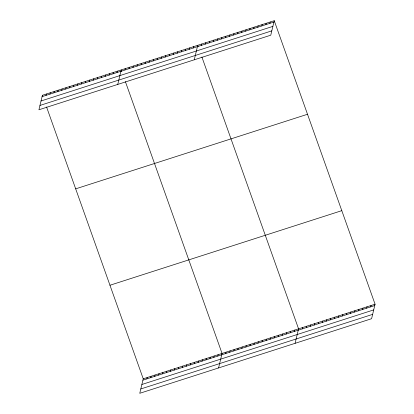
<?xml version="1.0" encoding="UTF-8"?>
<svg xmlns="http://www.w3.org/2000/svg" width="414" height="414" viewBox="0 0 414 414"><rect width="100%" height="100%" fill="white"/><g stroke="black" fill="none" stroke-linecap="round" stroke-linejoin="round"><path stroke-width="0.62" d="M42.404 95.287L38.926 109.782L270.761 35.19L274.239 20.7L42.404 95.287L42.802 96.405M46.021 95.365L46.347 94.019M49.965 94.097L50.285 92.752M53.908 92.829L54.229 91.484M57.846 91.561L58.167 90.216M61.789 90.293L62.11 88.948M65.728 89.026L66.054 87.68M69.671 87.758L69.992 86.412M73.609 86.49L73.935 85.144M77.553 85.222L77.873 83.876M81.496 83.954L81.817 82.609M85.434 82.686L85.76 81.341M89.377 81.418L89.698 80.073M93.316 80.15L93.642 78.805M97.259 78.883L97.58 77.537M101.202 77.615L101.523 76.269M105.14 76.347L105.466 75.001M109.084 75.079L109.405 73.733M113.022 73.811L113.348 72.466M116.965 72.543L117.286 71.198M117.752 84.42L121.23 69.93L121.825 71.601M124.935 69.976L125.256 68.636M128.961 68.683L129.282 67.337M132.987 67.389L133.308 66.043M137.013 66.09L137.334 64.75M141.039 64.796L141.36 63.451M145.066 63.502L145.386 62.157M149.092 62.203L149.418 60.863M153.118 60.91L153.444 59.564M157.144 59.616L157.47 58.27M161.17 58.317L161.496 56.972M165.202 57.023L165.522 55.678M169.228 55.73L169.549 54.384M173.254 54.431L173.575 53.085M177.28 53.137L177.601 51.791M181.306 51.838L181.627 50.498M185.332 50.544L185.653 49.199M189.358 49.25L189.679 47.905M193.385 47.952L193.711 46.611M194.254 59.807L197.737 45.312L198.13 46.43M201.437 45.364L201.763 44.019M205.463 44.065L205.789 42.725M209.494 42.771L209.815 41.426M213.52 41.478L213.841 40.132M217.547 40.179L217.867 38.838M221.573 38.885L221.894 37.539M46.565 106.983L143.239 378.81L139.761 393.3L371.596 318.713L375.074 304.218L274.239 20.7M225.599 37.591L225.92 36.246M146.856 378.888L147.182 377.542M229.625 36.292L229.946 34.952M150.799 377.615L151.12 376.274M233.651 34.999L233.972 33.653M154.738 376.347L155.064 375.006M237.677 33.705L238.003 32.359M158.681 375.079L159.002 373.738M241.704 32.406L242.03 31.066M162.624 373.811L162.945 372.471M245.73 31.112L246.056 29.767M166.563 372.543L166.883 371.203M249.756 29.818L250.082 28.473M170.506 371.275L170.827 369.935M253.787 28.519L254.108 27.179M174.444 370.007L174.77 368.667M257.813 27.226L258.134 25.88M178.387 368.739L178.708 367.399M261.839 25.932L262.16 24.586M182.326 367.472L182.652 366.131M265.866 24.633L266.186 23.293M186.269 366.204L186.59 364.863M269.892 23.339L270.213 21.994M190.212 364.936L190.533 363.59M194.15 363.668L194.476 362.322M198.094 362.4L198.415 361.055M202.032 361.132L202.358 359.787M205.975 359.864L206.296 358.519M209.919 358.596L210.24 357.251M213.857 357.329L214.178 355.983M217.8 356.061L218.121 354.715M218.582 367.937L222.064 353.447L125.39 81.625M225.765 353.499L226.091 352.154M229.791 352.2L230.117 350.86M233.822 350.906L234.143 349.561M237.848 349.613L238.169 348.267M241.874 348.314L242.195 346.973M245.9 347.02L246.221 345.674M249.927 345.726L250.247 344.381M253.953 344.427L254.274 343.087M257.979 343.134L258.3 341.788M262.005 341.84L262.331 340.494M266.031 340.541L266.357 339.201M270.057 339.247L270.383 337.902M274.084 337.953L274.41 336.608M278.115 336.654L278.436 335.314M282.141 335.361L282.462 334.015M286.167 334.067L286.488 332.721M290.193 332.768L290.514 331.428M294.219 331.474L294.54 330.129M295.089 343.325L298.566 328.835L201.892 57.008M302.272 328.882L302.593 327.536M306.298 327.588L306.624 326.242M310.324 326.294L310.65 324.949M314.35 324.995L314.676 323.65M318.376 323.701L318.702 322.356M322.408 322.408L322.729 321.062M326.434 321.109L326.755 319.763M330.46 319.815L330.781 318.469M334.486 318.516L334.807 317.176M338.512 317.222L338.833 315.877M342.538 315.929L342.859 314.583M346.565 314.63L346.885 313.289M350.591 313.336L350.917 311.99M354.617 312.042L354.943 310.697M358.643 310.743L358.969 309.403M362.669 309.449L362.995 308.104M366.7 308.156L367.021 306.81M370.727 306.857L371.047 305.516M42.083 96.633L273.918 22.046M41.043 100.975L272.878 26.382M39.967 105.441L271.801 30.853M75.679 188.851L307.514 114.264M109.964 285.246L341.798 210.659M143.239 378.81L375.074 304.218M142.918 380.155L374.753 305.563M141.873 384.492L373.707 309.9M140.801 388.963L372.636 314.371"/></g></svg>
